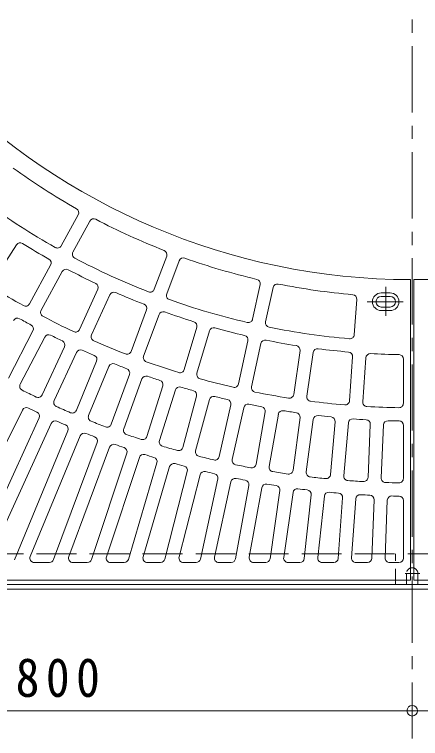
# Model space of a CAD drawing. Units: millimetres at full size, sheet at 1:15; details may follow other scales. Extents: x -2648 to 2841, y -2054 to 1725.
# Drawn here: x -1883 to -1424, y -738 to 81 of the extents above; entities that cross this region are included whole.
import ezdxf

# ---------------------------------------------------------------- set-up
doc = ezdxf.new("R2010")
doc.units = ezdxf.units.MM
doc.header["$LTSCALE"] = 15
doc.header["$PDMODE"] = 32
doc.header["$PDSIZE"] = 12
for name, pattern in [('CHAIN1', [8, 5, -1, 1, -1]), ('CHAIN2', [12, 9, -1, 1, -1]), ('DASHED1', [1.8, 1.2, -0.6]), ('DASHED3', [4, 3, -1])]:
    doc.linetypes.add(name, pattern=pattern)
for name, color, linetype, lineweight in [('0-0', 3, 'Continuous', 9), ('0-1', 2, 'Continuous', 9), ('0-4', 6, 'Continuous', 9)]:
    doc.layers.add(name, color=color, linetype=linetype, lineweight=lineweight)
doc.styles.add('ＭＳ ゴシック', font='')
doc.styles.get('ＭＳ ゴシック').set_extended_font_data('MS Gothic')

msp = doc.modelspace()

# ---------------------------------------------------------------- linework, layer by layer
at = {"layer": '0-0'}
for p, q in [((-1830.17, -180.83), (-1811, -145.72)), ((-1817.01, -188.02), (-1797.83, -152.91)), ((-1907.86, -221.9), (-1880.82, -179.83)), ((-1724.85, -230.11), (-1710.87, -192.62)), ((-1866.12, -246.66), (-1842.15, -202.78)), ((-1710.8, -235.35), (-1696.82, -197.86)), ((-1852.95, -253.85), (-1828.99, -209.96)), ((-1435.05, -559.2), (-1435.05, -219.2)), ((-1431.05, -559.2), (-1431.05, -219.2)), ((-1613.59, -263.89), (-1605.09, -224.8)), ((-1598.94, -267.08), (-1590.43, -227.99)), ((-1463.05, -260.02), (-1463.05, -227.38)), ((-1809.55, -275.58), (-1788.78, -230.09)), ((-1795.91, -281.81), (-1775.13, -236.32)), ((-1468.05, -234.2), (-1458.05, -234.2)), ((-1498.66, -281.49), (-1495.81, -241.59)), ((-1443.39, -244.2), (-1484.03, -244.2)), ((-1468.05, -238.2), (-1458.05, -238.2)), ((-1751.07, -300.38), (-1733.59, -253.53)), ((-1468.05, -250.2), (-1458.05, -250.2)), ((-1737.01, -305.63), (-1719.54, -258.77)), ((-1468.05, -254.2), (-1458.05, -254.2)), ((-1889.87, -330.5), (-1862.16, -277.28)), ((-1690.96, -320.95), (-1676.87, -272.97)), ((-1676.57, -325.18), (-1662.48, -277.2)), ((-1876.56, -337.43), (-1848.85, -284.2)), ((-1629.54, -337.18), (-1618.91, -288.32)), ((-1614.88, -340.37), (-1604.25, -291.51)), ((-1851.86, -349.61), (-1826.5, -295.23)), ((-1838.27, -355.95), (-1812.91, -301.56)), ((-1567.12, -348.99), (-1560, -299.49)), ((-1552.27, -351.12), (-1545.15, -301.63)), ((-1504.01, -356.31), (-1500.45, -306.43)), ((-1489.05, -357.38), (-1485.48, -307.5)), ((-1443.05, -359.07), (-1443.05, -309.07)), ((-1813.06, -367.04), (-1790.1, -311.6)), ((-1799.2, -372.78), (-1776.24, -317.34)), ((-1773.54, -382.76), (-1753.01, -326.37)), ((-1759.44, -387.89), (-1738.92, -331.5)), ((-1733.36, -396.74), (-1715.32, -339.52)), ((-1719.06, -401.25), (-1701.01, -344.03)), ((-1692.62, -408.96), (-1677.09, -351)), ((-1678.13, -412.84), (-1662.6, -354.88)), ((-1956.64, -531.96), (-1873.92, -366.71)), ((-1651.38, -419.39), (-1638.39, -360.8)), ((-1636.74, -422.64), (-1623.75, -364.05)), ((-1928.61, -536.28), (-1855.25, -375.65)), ((-1609.73, -428.01), (-1599.31, -368.91)), ((-1594.95, -430.61), (-1584.53, -371.52)), ((-1567.73, -434.8), (-1559.9, -375.31)), ((-1910.22, -532.12), (-1841.61, -381.88)), ((-1552.86, -436.76), (-1545.03, -377.27)), ((-1525.49, -439.76), (-1520.26, -379.98)), ((-1510.54, -441.06), (-1505.31, -381.29)), ((-1483.06, -442.87), (-1480.45, -382.92)), ((-1468.08, -443.52), (-1465.46, -383.57)), ((-1443.05, -444.09), (-1443.05, -384.08)), ((-1883.09, -536.11), (-1822.63, -390.14)), ((-1865.27, -532.29), (-1808.77, -395.88)), ((-1838.93, -535.95), (-1789.51, -403.46)), ((-1821.61, -532.45), (-1775.46, -408.7)), ((-1795.94, -535.78), (-1755.94, -415.58)), ((-1779.08, -532.62), (-1741.7, -420.32)), ((-1753.99, -535.61), (-1721.95, -426.51)), ((-1737.53, -532.79), (-1707.56, -430.73)), ((-1712.93, -535.44), (-1687.6, -436.21)), ((-1696.81, -532.96), (-1673.07, -439.92)), ((-1672.63, -535.26), (-1652.92, -444.68)), ((-1656.82, -533.14), (-1638.27, -447.87)), ((-1632.97, -535.09), (-1617.97, -451.9)), ((-1617.41, -533.31), (-1603.2, -454.57)), ((-1593.85, -534.91), (-1582.77, -457.88)), ((-1578.49, -533.49), (-1567.93, -460.01)), ((-1555.15, -534.73), (-1547.39, -462.59)), ((-1539.94, -533.67), (-1532.48, -464.2)), ((-1516.76, -534.56), (-1511.86, -466.04)), ((-1501.67, -533.84), (-1496.9, -467.11)), ((-1478.59, -534.38), (-1476.23, -468.22)), ((-1463.57, -534.02), (-1461.24, -468.75)), ((-1443.05, -534.2), (-1443.05, -469.09)), ((-1860.65, -539.2), (-1843.61, -539.2)), ((-1816.93, -539.2), (-1800.69, -539.2)), ((-1774.34, -539.2), (-1758.79, -539.2)), ((-1732.73, -539.2), (-1717.77, -539.2)), ((-1691.97, -539.2), (-1677.51, -539.2)), ((-1651.93, -539.2), (-1637.89, -539.2)), ((-1612.49, -539.2), (-1598.8, -539.2)), ((-1573.54, -539.2), (-1560.12, -539.2)), ((-1534.97, -539.2), (-1521.75, -539.2)), ((-1496.68, -539.2), (-1483.59, -539.2)), ((-1458.57, -539.2), (-1448.05, -539.2)), ((-2523.05, -559.2), (-1435.05, -559.2)), ((-667.71, -559.2), (-1431.05, -559.2))]:
    msp.add_line(p, q, dxfattribs=at)
for centre, radius, start, end in [((-1433.05, 530.8), 750, 180.15277, 269.84729), ((-1433.04, 530.8), 750, 270.15271, 359.84723), ((-1433.05, 530.8), 770, 234.10591, 240.43944), ((-1433.05, 530.8), 820, 234.06059, 240.48483), ((-1815.39, -143.32), 5, 331.36285, 60.43907), ((-1793.44, -155.31), 5, 62.28886, 151.36343), ((-1433.05, 530.8), 770, 242.28773, 248.62126), ((-1876.62, -182.53), 5, 58.12532, 147.27417), ((-1433.05, 530.8), 835, 238.12537, 240.511), ((-1834.56, -178.44), 5, 240.48563, 331.36285), ((-1812.62, -190.42), 5, 151.36142, 242.24268), ((-1715.56, -190.87), 5, 339.5452, 68.62141), ((-1846.54, -200.38), 5, 331.36378, 60.51245), ((-1433.05, 530.8), 820, 242.24242, 248.66666), ((-1692.13, -199.61), 5, 70.47017, 159.54474), ((-1433.05, 530.8), 770, 250.46956, 256.80309), ((-1824.6, -212.36), 5, 62.21568, 151.36453), ((-1433.05, 530.8), 835, 242.21629, 244.60193), ((-1609.98, -223.74), 5, 347.7265, 76.80272), ((-1433.05, 530.8), 895, 238.0775, 240.55894), ((-1793.33, -228.02), 5, 335.45415, 64.60281), ((-1585.55, -229.05), 5, 78.65332, 167.72789), ((-1433.05, 530.8), 770, 258.65137, 264.98489), ((-1770.59, -238.4), 5, 66.30663, 155.45547), ((-1433.05, 530.8), 835, 246.30717, 248.69281), ((-1729.54, -228.36), 5, 248.66797, 339.5452), ((-1706.11, -237.09), 5, 159.54272, 250.42398), ((-1500.79, -241.24), 5, 355.90965, 84.98587), ((-1468.05, -244.2), 10, 90, 270), ((-1458.05, -244.2), 10, 270, 90), ((-1433.05, 530.8), 820, 250.42421, 256.84845), ((-1468.05, -244.2), 6, 90, 270), ((-1458.05, -244.2), 6, 270, 90), ((-1870.51, -244.27), 5, 240.56078, 331.36378), ((-1848.56, -256.25), 5, 151.36453, 242.16708), ((-1738.28, -251.78), 5, 339.54509, 68.69376), ((-1433.05, 530.8), 895, 242.16838, 244.64983), ((-1714.85, -260.52), 5, 70.39806, 159.54691), ((-1433.05, 530.8), 835, 250.39809, 252.78372), ((-1879.68, -267.79), 5, 60.78255, 149.99936), ((-1433.05, 530.8), 910, 240.78275, 241.71725), ((-1681.67, -271.57), 5, 343.63652, 72.78519), ((-1618.48, -262.83), 5, 256.84927, 347.7265), ((-1594.05, -268.14), 5, 167.72588, 258.60713), ((-1866.59, -274.97), 5, 332.50017, 61.71577), ((-1814.1, -273.5), 5, 244.65114, 335.45415), ((-1657.68, -278.61), 5, 74.48897, 163.63782), ((-1433.05, 530.8), 835, 254.48901, 256.87465), ((-1433.05, 530.8), 820, 258.60605, 265.03029), ((-1844.42, -286.51), 5, 63.28291, 152.49973), ((-1433.05, 530.8), 910, 243.28273, 244.21724), ((-1791.36, -283.89), 5, 155.45547, 246.25803), ((-1623.8, -287.26), 5, 347.72743, 76.8761), ((-1503.65, -281.14), 5, 265.03242, 355.90965), ((-1831.03, -293.11), 5, 335.00053, 64.21614), ((-1433.05, 530.8), 895, 246.25928, 248.74072), ((-1599.37, -292.57), 5, 78.57858, 167.72743), ((-1433.05, 530.8), 835, 258.57991, 260.96555), ((-1564.95, -298.78), 5, 351.81705, 80.96571), ((-1808.38, -303.68), 5, 65.78348, 155.00029), ((-1433.05, 530.8), 910, 245.78273, 246.71724), ((-1755.75, -298.64), 5, 248.74208, 339.54509), ((-1540.2, -302.34), 5, 82.67006, 171.81891), ((-1433.05, 530.8), 835, 262.67084, 265.05647), ((-1505.43, -306.08), 5, 355.90852, 85.05719), ((-1480.5, -307.86), 5, 86.76207, 175.90872), ((-1433.05, 530.8), 835, 266.76176, 268.97681), ((-1794.72, -309.69), 5, 337.5011, 66.71671), ((-1732.33, -307.37), 5, 159.54691, 250.34946), ((-1448.05, -309.07), 5, 0, 88.97798), ((-1771.62, -319.26), 5, 68.28383, 157.50064), ((-1433.05, 530.8), 910, 248.28275, 249.21725), ((-1433.05, 530.8), 895, 250.3502, 252.83165), ((-1757.71, -324.67), 5, 340.00145, 69.21706), ((-1695.76, -319.54), 5, 252.83351, 343.63652), ((-1671.77, -326.59), 5, 163.63782, 254.44037), ((-1734.22, -333.22), 5, 70.78242, 159.99924), ((-1433.05, 530.8), 910, 250.78275, 251.71725), ((-1720.09, -338.01), 5, 342.50005, 71.71565), ((-1433.05, 530.8), 895, 254.4411, 256.92255), ((-1872.13, -339.74), 5, 152.49973, 243.23477), ((-1696.24, -345.53), 5, 73.28407, 162.50089), ((-1433.05, 530.8), 910, 253.28275, 254.21725), ((-1634.42, -336.12), 5, 256.92442, 347.72743), ((-1610, -341.43), 5, 167.72743, 258.52998), ((-1433.05, 530.8), 980, 243.23459, 244.26544), ((-1856.39, -347.5), 5, 244.26433, 335.00053), ((-1681.92, -349.71), 5, 345.00169, 74.2173), ((-1657.77, -356.18), 5, 75.78241, 164.99922), ((-1433.05, 530.8), 910, 255.78275, 256.71725), ((-1433.05, 530.8), 895, 258.53201, 261.01346), ((-1572.07, -348.28), 5, 261.01404, 351.81705), ((-1547.32, -351.83), 5, 171.81891, 262.62146), ((-1833.74, -358.06), 5, 155.00029, 245.73534), ((-1643.27, -359.72), 5, 347.50003, 76.71564), ((-1618.87, -365.13), 5, 78.28436, 167.50117), ((-1433.05, 530.8), 910, 258.28275, 259.21725), ((-1433.05, 530.8), 895, 262.62294, 265.10439), ((-1509, -355.96), 5, 265.10551, 355.90852), ((-1484.06, -357.74), 5, 175.90872, 266.71371), ((-1448.05, -359.07), 5, 269.03474, 0), ((-1869.45, -368.95), 5, 64.12436, 153.40956), ((-1433.05, 530.8), 995, 244.12537, 244.73836), ((-1433.05, 530.8), 980, 245.73459, 246.76544), ((-1817.68, -365.13), 5, 246.76489, 337.5011), ((-1604.23, -368.05), 5, 350.00198, 79.21759), ((-1579.61, -372.39), 5, 80.78346, 170.00027), ((-1433.05, 530.8), 910, 260.78275, 261.71725), ((-1433.05, 530.8), 895, 266.71385, 269.0343), ((-1859.8, -373.57), 5, 335.45526, 64.73769), ((-1794.58, -374.69), 5, 157.50064, 248.23569), ((-1564.86, -374.66), 5, 352.50108, 81.71669), ((-1540.07, -377.92), 5, 83.28439, 172.50121), ((-1433.05, 530.8), 910, 263.28276, 264.21727), ((-1525.24, -379.55), 5, 355.00201, 84.21762), ((-1500.33, -381.72), 5, 85.78333, 175.00014), ((-1433.05, 530.8), 910, 265.78275, 266.71725), ((-1837.06, -383.96), 5, 66.17068, 155.45526), ((-1433.05, 530.8), 995, 246.17081, 246.78383), ((-1827.25, -388.23), 5, 337.49849, 66.78464), ((-1433.05, 530.8), 980, 248.23457, 249.26543), ((-1778.23, -381.05), 5, 249.26524, 340.00145), ((-1485.44, -382.7), 5, 357.50095, 86.71655), ((-1460.47, -383.79), 5, 88.28227, 177.50107), ((-1433.05, 530.8), 910, 268.28275, 269.06068), ((-1448.05, -384.08), 5, 0, 89.0603), ((-1804.15, -397.79), 5, 68.21651, 157.49959), ((-1433.05, 530.8), 995, 248.21625, 248.82927), ((-1754.74, -389.6), 5, 159.99924, 250.73428), ((-1794.19, -401.71), 5, 339.54562, 68.82961), ((-1433.05, 530.8), 980, 250.73457, 251.76543), ((-1738.13, -395.24), 5, 251.76384, 342.50005), ((-1714.29, -402.76), 5, 162.50089, 253.23593), ((-1770.77, -410.45), 5, 70.26234, 159.54562), ((-1433.05, 530.8), 995, 250.26169, 250.87471), ((-1760.68, -414.01), 5, 341.59019, 70.87379), ((-1433.05, 530.8), 980, 253.23459, 254.26544), ((-1697.45, -407.67), 5, 254.26549, 345.00169), ((-1736.96, -421.9), 5, 72.30659, 161.59019), ((-1433.05, 530.8), 995, 252.30714, 252.92017), ((-1673.3, -414.14), 5, 164.99922, 255.73427), ((-1726.75, -425.1), 5, 343.63737, 72.91982), ((-1433.05, 530.8), 980, 255.73457, 256.76543), ((-1656.26, -418.31), 5, 256.76382, 347.50003), ((-1631.85, -423.72), 5, 167.50117, 258.23622), ((-1702.76, -432.14), 5, 74.35175, 163.63737), ((-1433.05, 530.8), 995, 254.3526, 254.96561), ((-1692.44, -434.97), 5, 345.68285, 74.96472), ((-1433.05, 530.8), 980, 258.23457, 259.26543), ((-1614.65, -427.14), 5, 259.26578, 350.00198), ((-1590.03, -431.48), 5, 170.00027, 260.73532), ((-1668.22, -441.15), 5, 76.39751, 165.68285), ((-1433.05, 530.8), 995, 256.39804, 257.01105), ((-1657.81, -443.62), 5, 347.728, 77.01241), ((-1433.05, 530.8), 980, 260.73457, 261.76543), ((-1572.69, -434.15), 5, 261.76488, 352.50108), ((-1547.91, -437.41), 5, 172.50121, 263.23625), ((-1530.47, -439.32), 5, 264.26581, 355.00201), ((-1505.56, -441.5), 5, 175.00014, 265.73518), ((-1633.38, -448.93), 5, 78.44398, 167.72739), ((-1433.05, 530.8), 995, 258.44348, 259.0565), ((-1622.89, -451.02), 5, 349.77133, 79.05528), ((-1598.28, -455.46), 5, 80.48868, 169.77184), ((-1433.05, 530.8), 980, 263.23459, 264.26544), ((-1433.05, 530.8), 980, 265.73457, 266.76543), ((-1488.06, -442.65), 5, 266.76474, 357.50095), ((-1463.08, -443.74), 5, 177.50107, 268.23402), ((-1433.05, 530.8), 980, 268.23457, 269.11848), ((-1448.05, -444.09), 5, 269.11707, 0), ((-1433.05, 530.8), 995, 260.48895, 261.10197), ((-1587.72, -457.17), 5, 351.81891, 81.10146), ((-1562.98, -460.73), 5, 82.53555, 171.81932), ((-1433.05, 530.8), 995, 262.53441, 263.14742), ((-1552.36, -462.06), 5, 353.86484, 83.14787), ((-1527.5, -464.73), 5, 84.58119, 173.86484), ((-1433.05, 530.8), 995, 264.57985, 265.19287), ((-1516.85, -465.68), 5, 355.90872, 85.19392), ((-1491.91, -467.47), 5, 86.62537, 175.90852), ((-1433.05, 530.8), 995, 266.62529, 267.23834), ((-1481.23, -468.04), 5, 357.95561, 87.23953), ((-1456.24, -468.93), 5, 88.67128, 177.95561), ((-1433.05, 530.8), 995, 268.67076, 269.14053), ((-1448.05, -469.09), 5, 0, 89.13977), ((-1860.65, -534.2), 5, 157.49959, 270), ((-1843.61, -534.2), 5, 270, 339.54562), ((-1816.93, -534.2), 5, 159.54562, 270), ((-1800.69, -534.2), 5, 270, 341.59019), ((-1774.34, -534.2), 5, 161.59019, 270), ((-1758.79, -534.2), 5, 270, 343.63737), ((-1732.73, -534.2), 5, 163.63657, 270), ((-1717.77, -534.2), 5, 270, 345.68285), ((-1691.97, -534.2), 5, 165.68285, 270), ((-1677.51, -534.2), 5, 270, 347.72739), ((-1651.93, -534.2), 5, 167.72739, 270), ((-1637.89, -534.2), 5, 270, 349.77133), ((-1612.49, -534.2), 5, 169.77412, 270), ((-1598.8, -534.2), 5, 270, 351.81932), ((-1573.54, -534.2), 5, 171.81891, 270), ((-1560.12, -534.2), 5, 270, 353.86201), ((-1534.97, -534.2), 5, 173.86484, 270), ((-1521.75, -534.2), 5, 270, 355.90872), ((-1496.68, -534.2), 5, 175.90872, 270), ((-1483.59, -534.2), 5, 270, 357.95277), ((-1458.57, -534.2), 5, 177.95561, 270), ((-1448.05, -534.2), 5, 270, 0)]:
    msp.add_arc(centre, radius, start, end, dxfattribs=at)
at = {"layer": '0-1', "linetype": 'CHAIN1'}
msp.add_line((-1433.04, 1724.96), (-1433.04, -738.31), dxfattribs=at)
at = {"layer": '0-1', "linetype": 'DASHED3'}
msp.add_line((-373.05, -529.2), (-2493.05, -529.2), dxfattribs=at)
at = {"layer": '0-1', "linetype": 'DASHED1'}
for p, q in [((-1452.12, -564.2), (-1452.12, -529.2)), ((-1439.55, -551.7), (-1439.55, -564.2)), ((-1426.55, -551.7), (-1426.55, -564.2)), ((-1414.12, -564.2), (-1452.12, -564.2))]:
    msp.add_line(p, q, dxfattribs=at)
at = {"layer": '0-1', "linetype": 'CHAIN2'}
msp.add_line((-1424.24, -551.7), (-1441.2, -551.7), dxfattribs=at)
at = {"layer": '0-1'}
msp.add_line((-333.05, -564.2), (-2533.05, -564.2), dxfattribs=at)
msp.add_lwpolyline([(-333.05, -569.2), (-2533.05, -569.2), (-2533.05, 1630.8)], dxfattribs=at)
at = {"layer": '0-1', "linetype": 'DASHED1'}
msp.add_arc((-1433.05, -551.7), 6.5, 0, 180, dxfattribs=at)
at = {"layer": '0-4', "color": 7}
for p, q in [((-2233.05, -706.88), (-1433.04, -706.88)), ((-1433.04, -706.88), (-633.05, -706.88))]:
    msp.add_line(p, q, dxfattribs=at)
msp.add_point((-1433.04, -706.88), dxfattribs=at)

# ---------------------------------------------------------------- texts
at = {"layer": '0-4', "color": 2, "insert": (-1881.8, -691.88), "char_height": 43.99, "attachment_point": 7, "style": 'ＭＳ ゴシック'}
msp.add_mtext('\\T1.27;\\W0.9;800', dxfattribs=at)

doc.saveas('drawing.dxf')
